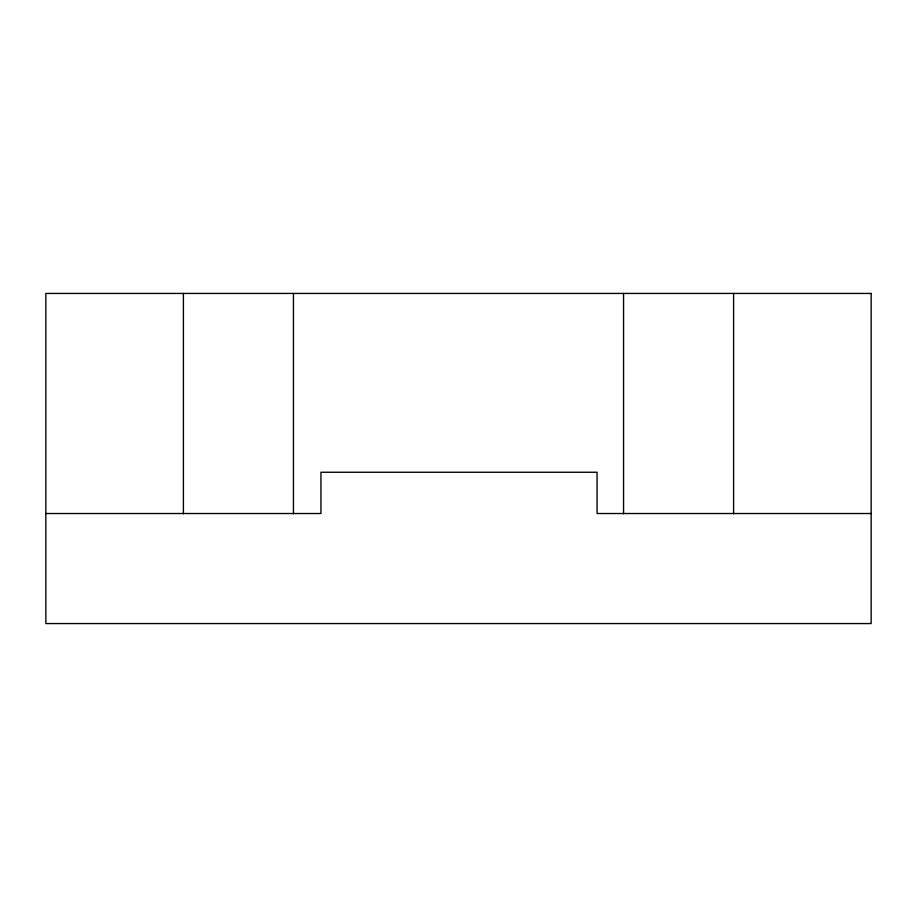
<?xml version="1.0" encoding="UTF-8"?>
<svg xmlns="http://www.w3.org/2000/svg" width="917" height="917" viewBox="0 0 917 917"><rect width="100%" height="100%" fill="white"/><g stroke="black" fill="none" stroke-linecap="round" stroke-linejoin="round"><path stroke-width="1.38" d="M45.85 513.52L320.95 513.52L320.95 472.255L597.059 472.255L597.059 513.52L871.15 513.52M733.6 293.44L733.6 513.761M623.56 293.44L623.56 513.761M293.44 293.44L293.44 513.761M183.4 293.44L183.4 513.761M871.15 293.44L45.85 293.44L45.85 623.56L871.15 623.56L871.15 293.44"/></g></svg>
